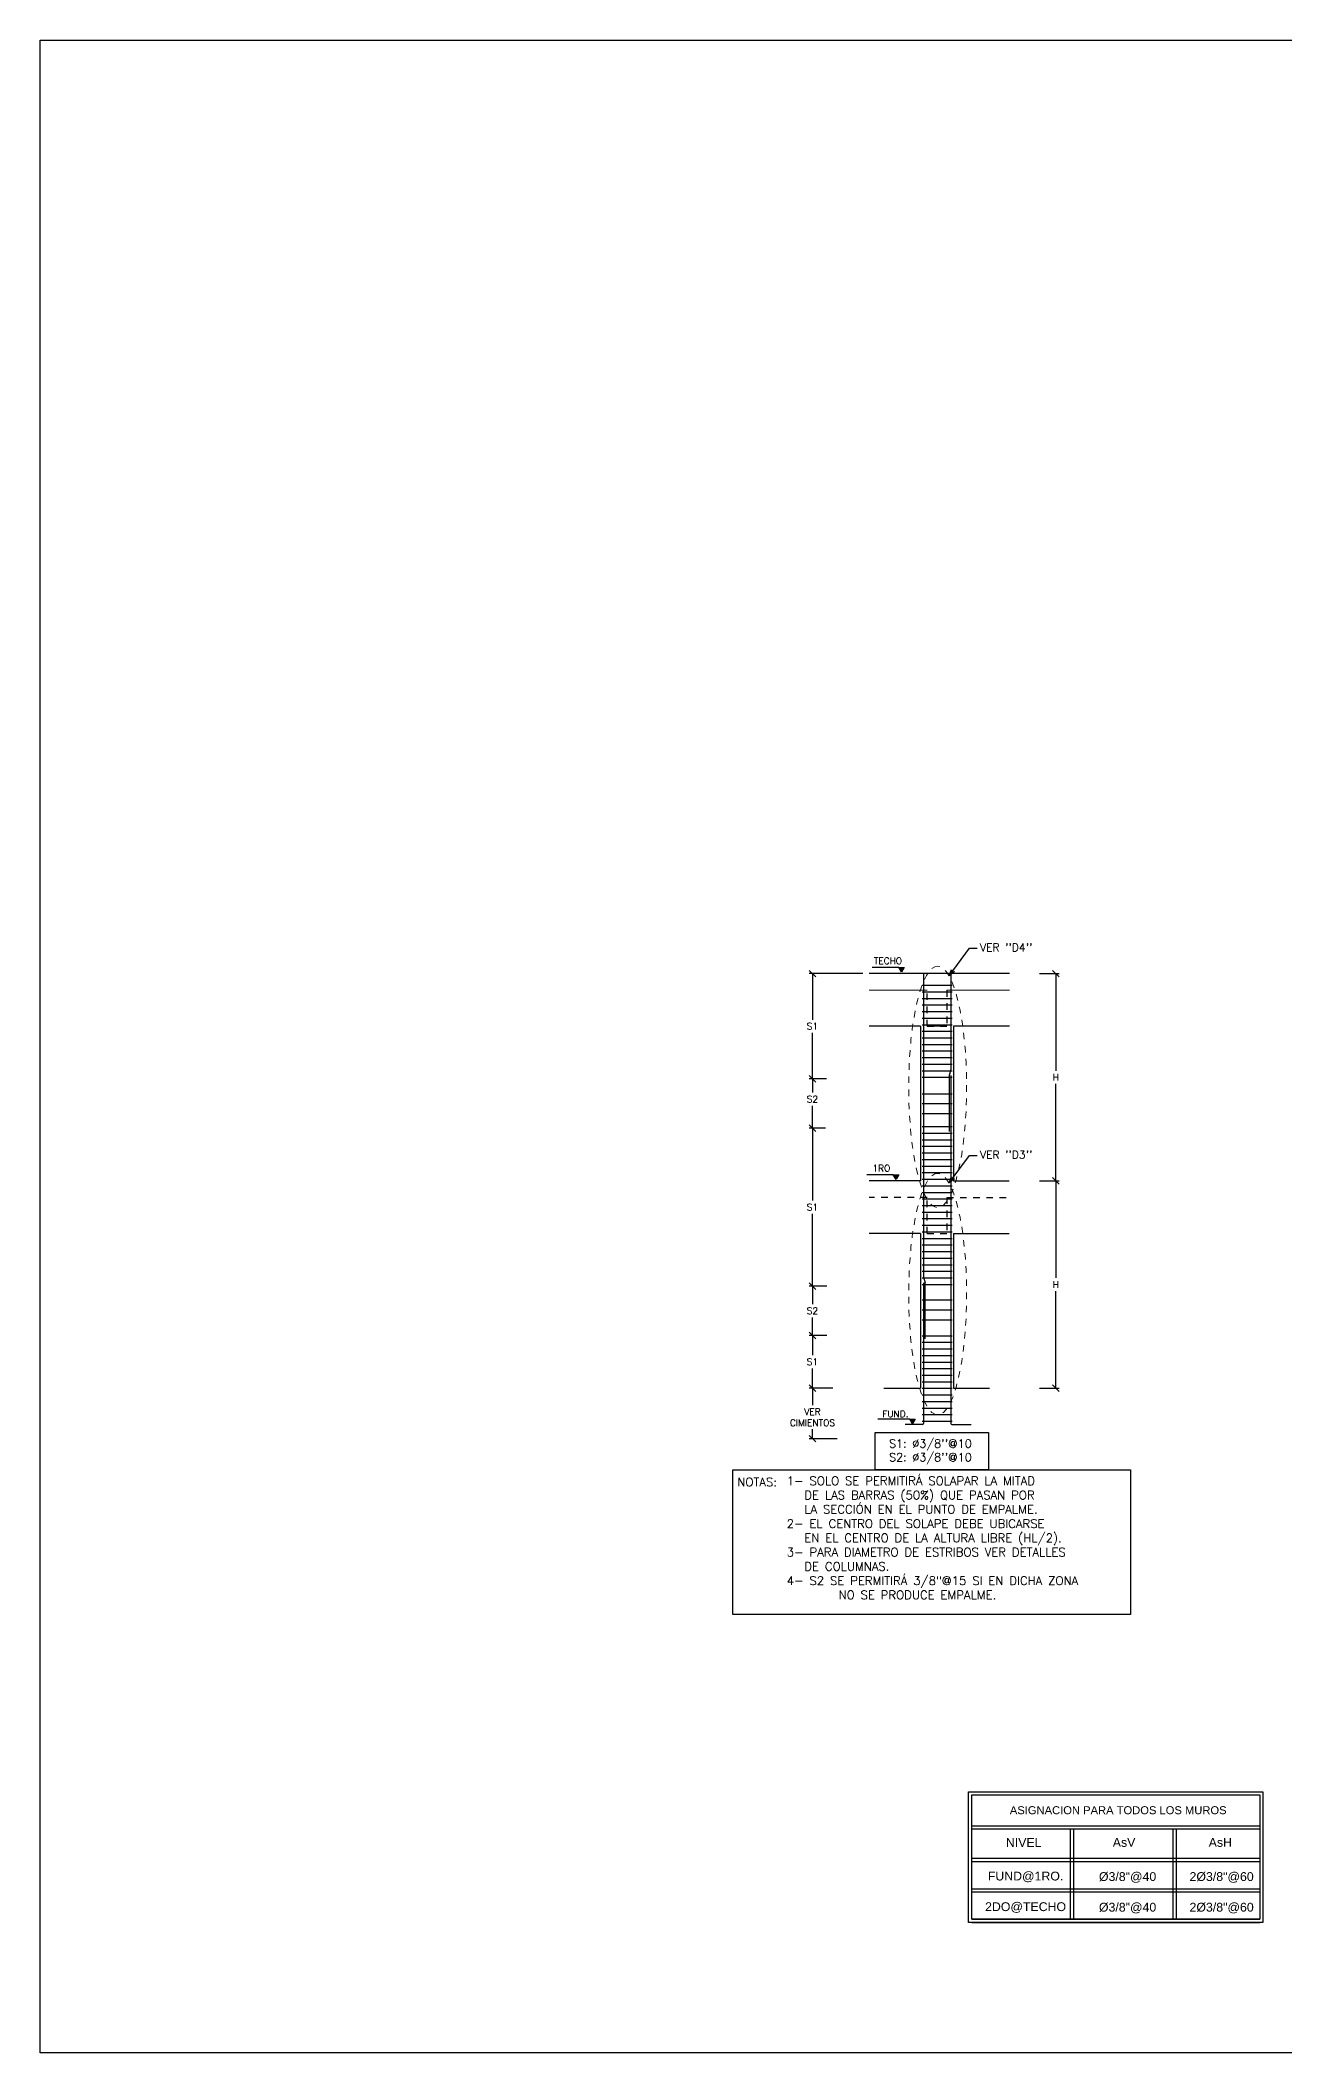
# Model space of a CAD drawing. Header units: metres. Extents: x -25 to 234, y -27 to 52.
# Drawn here: x 167.66 to 186.57, y -25.4 to 5.19 of the extents above; entities that cross this region are included whole.
import ezdxf
from ezdxf.enums import TextEntityAlignment as Align

# ---------------------------------------------------------------- set-up
doc = ezdxf.new("R2010")
doc.units = ezdxf.units.M
doc.header["$LTSCALE"] = 0.1
doc.header["$MEASUREMENT"] = 0
doc.header["$PDMODE"] = 66
for name, pattern in [('CONTINUA', [0]), ('HIDDEN', [0.375, 0.25, -0.125]), ('HIDDEN2', [4.7625, 3.175, -1.5875])]:
    doc.linetypes.add(name, pattern=pattern)
for name, color, linetype in [('ACERO', 5, 'Continuous'), ('COLS.-VIGAS', 1, 'Continuous'), ('DIMTEXTO', 4, 'Continuous'), ('DIMZAPATA', 4, 'Continuous'), ('TEXTOS', 4, 'Continuous'), ('VIGAS-LOSAS', 8, 'Continuous')]:
    doc.layers.add(name, color=color, linetype=linetype)
doc.styles.add('Arial', font='arial.ttf')
doc.styles.add('Romans', font='Romans.shx')
doc.styles.add('SIMPLEX', font='SIMPLEX', dxfattribs={"height": 0.2})
doc.styles.add('SMPLEX', font='simplex.shx')
doc.dimstyles.new('D-50', dxfattribs={"dimscale": 0.5, "dimtxt": 0.2, "dimasz": 0.2, "dimexe": 0.1, "dimexo": 0.2, "dimgap": 0.1, "dimtad": 0, "dimtih": 1, "dimtoh": 1, "dimzin": 0, "dimdsep": 46, "dimtxsty": 'SMPLEX', "dimblk1": 'OBLIQUE', "dimblk2": 'OBLIQUE', "dimsah": 1, "dimcen": 0.2, "dimclrd": 4, "dimclre": 4, "dimclrt": 4, "dimadec": 0, "dimazin": 0, "dimtfac": 1, "dimtmove": 1, "dimatfit": 3, "dimldrblk": 'OPEN30', "dimfxl": 0.1, "dimtolj": 1, "dimtzin": 0, "dimarcsym": 0})

# ---------------------------------------------------------------- blocks, each defined once
blk = doc.blocks.new('_Oblique')
at = {"color": 0, "linetype": 'ByBlock', "lineweight": -2}
blk.add_line((-0.5, -0.5), (0.5, 0.5), dxfattribs=at)
blk = doc.blocks.new('_Open30')
at = {"layer": 'DIMTEXTO', "color": 0, "lineweight": -2}
for p, q in [((-1, 0.27), (0, 0)), ((0, 0), (-1, -0.27)), ((0, 0), (-1, 0))]:
    blk.add_line(p, q, dxfattribs=at)
blk = doc.blocks.new('*D325')
at = {"layer": 'Defpoints', "color": 0, "transparency": 16777216}
for p in [(179.396, -8.998), (180.26, -8.998), (179.707, -10.598)]:
    blk.add_point(p, dxfattribs=at)
at = {"layer": 'DIMTEXTO', "color": 4, "lineweight": -2, "transparency": 16777216}
for p, q in [((180.16, -8.998), (179.346, -8.998)), ((179.396, -8.998), (179.396, -9.698)), ((179.396, -10.598), (179.396, -9.898)), ((179.607, -10.598), (179.346, -10.598))]:
    blk.add_line(p, q, dxfattribs=at)
at = {"layer": 'DIMTEXTO', "color": 4, "lineweight": -2, "transparency": 16777216, "xscale": 0.1, "yscale": 0.1, "zscale": 0.1}
for p, rotation in [((179.396, -8.998), 90), ((179.396, -10.598), 270)]:
    blk.add_blockref('_Oblique', p, dxfattribs=dict(at, rotation=rotation))
at = {"layer": 'DIMTEXTO', "color": 4, "transparency": 16777216, "insert": (179.396, -9.798), "char_height": 0.1, "attachment_point": 5, "style": 'SMPLEX'}
blk.add_mtext('\\A1;S1', dxfattribs=at)
blk = doc.blocks.new('*D326')
at = {"layer": 'Defpoints', "color": 0, "transparency": 16777216}
for p in [(179.396, -10.598), (179.707, -10.598), (179.694, -11.348)]:
    blk.add_point(p, dxfattribs=at)
at = {"layer": 'DIMTEXTO', "color": 4, "lineweight": -2, "transparency": 16777216}
for p, q in [((179.607, -10.598), (179.346, -10.598)), ((179.396, -10.598), (179.396, -10.806)), ((179.396, -11.348), (179.396, -11.006)), ((179.594, -11.348), (179.346, -11.348))]:
    blk.add_line(p, q, dxfattribs=at)
at = {"layer": 'DIMTEXTO', "color": 4, "lineweight": -2, "transparency": 16777216, "xscale": 0.1, "yscale": 0.1, "zscale": 0.1}
for p, rotation in [((179.396, -10.598), 90), ((179.396, -11.348), 270)]:
    blk.add_blockref('_Oblique', p, dxfattribs=dict(at, rotation=rotation))
at = {"layer": 'DIMTEXTO', "color": 4, "transparency": 16777216, "insert": (179.396, -10.906), "char_height": 0.1, "attachment_point": 5, "style": 'SMPLEX'}
blk.add_mtext('\\A1;S2', dxfattribs=at)
blk = doc.blocks.new('*D327')
at = {"layer": 'Defpoints', "color": 0, "transparency": 16777216}
for p in [(179.396, -14.498), (179.716, -14.498), (179.807, -15.298)]:
    blk.add_point(p, dxfattribs=at)
at = {"layer": 'DIMTEXTO', "color": 4, "lineweight": -2, "transparency": 16777216}
for p, q in [((179.616, -14.498), (179.346, -14.498)), ((179.396, -14.498), (179.396, -14.798)), ((179.396, -15.298), (179.396, -14.998)), ((179.707, -15.298), (179.346, -15.298))]:
    blk.add_line(p, q, dxfattribs=at)
at = {"layer": 'DIMTEXTO', "color": 4, "lineweight": -2, "transparency": 16777216, "xscale": 0.1, "yscale": 0.1, "zscale": 0.1}
for p, rotation in [((179.396, -14.498), 90), ((179.396, -15.298), 270)]:
    blk.add_blockref('_Oblique', p, dxfattribs=dict(at, rotation=rotation))
at = {"layer": 'DIMTEXTO', "color": 4, "transparency": 16777216, "insert": (179.396, -14.898), "char_height": 0.1, "attachment_point": 5, "style": 'SMPLEX'}
blk.add_mtext('\\A1;S1', dxfattribs=at)
blk = doc.blocks.new('*D328')
at = {"layer": 'Defpoints', "color": 0, "transparency": 16777216}
for p in [(179.396, -15.298), (179.807, -15.298), (179.871, -16.067)]:
    blk.add_point(p, dxfattribs=at)
at = {"layer": 'DIMTEXTO', "color": 4, "lineweight": -2, "transparency": 16777216}
for p, q in [((179.707, -15.298), (179.346, -15.298)), ((179.396, -15.298), (179.396, -15.557)), ((179.771, -16.067), (179.346, -16.067)), ((179.396, -16.067), (179.396, -15.924))]:
    blk.add_line(p, q, dxfattribs=at)
at = {"layer": 'DIMTEXTO', "color": 4, "lineweight": -2, "transparency": 16777216, "xscale": 0.1, "yscale": 0.1, "zscale": 0.1}
for p, rotation in [((179.396, -15.298), 90), ((179.396, -16.067), 270)]:
    blk.add_blockref('_Oblique', p, dxfattribs=dict(at, rotation=rotation))
at = {"layer": 'DIMTEXTO', "color": 4, "transparency": 16777216, "insert": (179.396, -15.741), "char_height": 0.1, "attachment_point": 5, "style": 'SMPLEX'}
blk.add_mtext('\\A1;VER\\PCIMIENTOS', dxfattribs=at)
blk = doc.blocks.new('*D329')
at = {"layer": 'Defpoints', "color": 0, "transparency": 16777216}
for p in [(179.396, -13.748), (179.714, -13.748), (179.716, -14.498)]:
    blk.add_point(p, dxfattribs=at)
at = {"layer": 'DIMTEXTO', "color": 4, "lineweight": -2, "transparency": 16777216}
for p, q in [((179.614, -13.748), (179.346, -13.748)), ((179.396, -13.748), (179.396, -14.023)), ((179.396, -14.498), (179.396, -14.223)), ((179.616, -14.498), (179.346, -14.498))]:
    blk.add_line(p, q, dxfattribs=at)
at = {"layer": 'DIMTEXTO', "color": 4, "lineweight": -2, "transparency": 16777216, "xscale": 0.1, "yscale": 0.1, "zscale": 0.1}
for p, rotation in [((179.396, -13.748), 90), ((179.396, -14.498), 270)]:
    blk.add_blockref('_Oblique', p, dxfattribs=dict(at, rotation=rotation))
at = {"layer": 'DIMTEXTO', "color": 4, "transparency": 16777216, "insert": (179.396, -14.123), "char_height": 0.1, "attachment_point": 5, "style": 'SMPLEX'}
blk.add_mtext('\\A1;S2', dxfattribs=at)
blk = doc.blocks.new('*D330')
at = {"layer": 'Defpoints', "color": 0, "transparency": 16777216}
for p in [(179.396, -11.348), (179.694, -11.348), (179.714, -13.748)]:
    blk.add_point(p, dxfattribs=at)
at = {"layer": 'DIMTEXTO', "color": 4, "lineweight": -2, "transparency": 16777216}
for p, q in [((179.594, -11.348), (179.346, -11.348)), ((179.396, -11.348), (179.396, -12.448)), ((179.396, -13.748), (179.396, -12.648)), ((179.614, -13.748), (179.346, -13.748))]:
    blk.add_line(p, q, dxfattribs=at)
at = {"layer": 'DIMTEXTO', "color": 4, "lineweight": -2, "transparency": 16777216, "xscale": 0.1, "yscale": 0.1, "zscale": 0.1}
for p, rotation in [((179.396, -11.348), 90), ((179.396, -13.748), 270)]:
    blk.add_blockref('_Oblique', p, dxfattribs=dict(at, rotation=rotation))
at = {"layer": 'DIMTEXTO', "color": 4, "transparency": 16777216, "insert": (179.396, -12.548), "char_height": 0.1, "attachment_point": 5, "style": 'SMPLEX'}
blk.add_mtext('\\A1;S1', dxfattribs=at)
blk = doc.blocks.new('*D331')
at = {"layer": 'Defpoints', "color": 0, "transparency": 16777216}
for p in [(182.748, -12.148), (183.093, -12.148), (182.748, -15.298)]:
    blk.add_point(p, dxfattribs=at)
at = {"layer": 'DIMTEXTO', "color": 4, "lineweight": -2, "transparency": 16777216}
for p, q in [((182.848, -12.148), (183.143, -12.148)), ((183.093, -12.148), (183.093, -13.623)), ((183.093, -15.298), (183.093, -13.823)), ((182.848, -15.298), (183.143, -15.298))]:
    blk.add_line(p, q, dxfattribs=at)
at = {"layer": 'DIMTEXTO', "color": 4, "lineweight": -2, "transparency": 16777216, "xscale": 0.1, "yscale": 0.1, "zscale": 0.1}
for p, rotation in [((183.093, -12.148), 90), ((183.093, -15.298), 270)]:
    blk.add_blockref('_Oblique', p, dxfattribs=dict(at, rotation=rotation))
at = {"layer": 'DIMTEXTO', "color": 4, "transparency": 16777216, "insert": (183.093, -13.723), "char_height": 0.1, "attachment_point": 5, "style": 'SMPLEX'}
blk.add_mtext('\\A1;H', dxfattribs=at)
blk = doc.blocks.new('*D332')
at = {"layer": 'Defpoints', "color": 0, "transparency": 16777216}
for p in [(182.748, -8.998), (183.093, -8.998), (182.748, -12.148)]:
    blk.add_point(p, dxfattribs=at)
at = {"layer": 'DIMTEXTO', "color": 4, "lineweight": -2, "transparency": 16777216}
for p, q in [((182.848, -8.998), (183.143, -8.998)), ((183.093, -8.998), (183.093, -10.473)), ((183.093, -12.148), (183.093, -10.673)), ((182.848, -12.148), (183.143, -12.148))]:
    blk.add_line(p, q, dxfattribs=at)
at = {"layer": 'DIMTEXTO', "color": 4, "lineweight": -2, "transparency": 16777216, "xscale": 0.1, "yscale": 0.1, "zscale": 0.1}
for p, rotation in [((183.093, -8.998), 90), ((183.093, -12.148), 270)]:
    blk.add_blockref('_Oblique', p, dxfattribs=dict(at, rotation=rotation))
at = {"layer": 'DIMTEXTO', "color": 4, "transparency": 16777216, "insert": (183.093, -10.573), "char_height": 0.1, "attachment_point": 5, "style": 'SMPLEX'}
blk.add_mtext('\\A1;H', dxfattribs=at)

msp = doc.modelspace()

# ---------------------------------------------------------------- hatches: boundary and pattern name
at = {"layer": 'TEXTOS'}
for points in [[(180.7065, -8.9059), (180.7894, -8.9059), (180.7479, -8.9777)], [(180.6252, -12.0565), (180.7081, -12.0565), (180.6666, -12.1283)], [(180.8765, -15.771), (180.9593, -15.771), (180.9179, -15.8427)]]:
    msp.add_hatch(color=256, dxfattribs=at).paths.add_polyline_path(points)

# ---------------------------------------------------------------- linework, layer by layer
at = {"color": 6}
for p, q in [((181.8166, -21.9493), (186.1927, -21.9493)), ((181.8166, -21.9993), (186.1927, -21.9993)), ((183.3134, -21.9993), (183.3134, -23.3723)), ((183.3634, -21.9993), (183.3634, -23.3723)), ((184.8736, -21.9993), (184.8736, -23.3723)), ((184.9236, -21.9993), (184.9236, -23.3723)), ((181.8166, -22.4412), (186.1927, -22.4412)), ((181.8166, -22.4912), (186.1927, -22.4912)), ((181.8166, -22.9068), (186.1927, -22.9068)), ((181.8166, -22.9568), (186.1927, -22.9568)), ((181.8166, -23.3723), (186.1927, -23.3723)), ((181.8166, -23.4223), (186.1927, -23.4223))]:
    msp.add_line(p, q, dxfattribs=at)
for points in [[(181.7666, -21.4321), (186.2427, -21.4321), (186.2427, -23.4223), (181.7666, -23.4223)], [(181.8166, -21.4821), (186.1927, -21.4821), (186.1927, -23.3723), (181.8166, -23.3723)]]:
    msp.add_lwpolyline(points, close=True, dxfattribs=at)
at = {"layer": 'ACERO', "color": 5}
for p, q in [((181.0637, -9.1737), (181.5186, -9.1737)), ((181.0815, -8.9983), (181.0815, -10.1494)), ((181.4982, -8.9983), (181.4982, -10.1494)), ((181.0637, -9.2737), (181.5186, -9.2737)), ((181.0637, -9.3737), (181.5186, -9.3737)), ((181.0637, -9.4737), (181.5186, -9.4737)), ((181.0637, -9.5737), (181.5186, -9.5737)), ((181.0637, -9.6737), (181.5186, -9.6737)), ((181.0637, -9.7737), (181.5186, -9.7737)), ((181.0637, -9.8737), (181.5186, -9.8737)), ((181.0637, -9.9737), (181.5186, -9.9737)), ((181.0637, -10.0737), (181.5186, -10.0737)), ((181.0637, -10.1737), (181.5186, -10.1737)), ((181.0637, -10.2737), (181.5186, -10.2737)), ((181.0637, -10.3737), (181.5186, -10.3737)), ((181.0815, -10.1494), (181.0815, -13.4366)), ((181.4982, -10.1494), (181.4982, -10.4568)), ((181.0637, -10.4737), (181.5186, -10.4737)), ((181.0637, -10.5737), (181.5186, -10.5737)), ((181.4725, -10.5483), (181.4725, -11.3983)), ((181.4982, -10.5483), (181.4982, -15.8365)), ((181.0637, -10.8233), (181.5186, -10.8233)), ((181.0637, -10.9733), (181.5186, -10.9733)), ((181.0637, -11.1233), (181.5186, -11.1233)), ((181.0637, -11.3223), (181.5186, -11.3223)), ((181.0637, -11.4223), (181.5186, -11.4223)), ((181.0637, -11.5223), (181.5186, -11.5223)), ((181.0637, -11.6223), (181.5186, -11.6223)), ((181.0637, -11.7223), (181.5186, -11.7223)), ((181.0637, -11.8223), (181.5186, -11.8223)), ((181.0637, -11.9223), (181.5186, -11.9223)), ((181.0637, -12.0223), (181.5186, -12.0223)), ((181.0637, -12.1223), (181.5186, -12.1223)), ((181.0637, -12.2223), (181.5186, -12.2223)), ((181.0637, -12.3223), (181.5186, -12.3223)), ((181.0637, -12.4223), (181.5186, -12.4223)), ((181.0637, -12.5223), (181.5186, -12.5223)), ((181.0637, -12.6223), (181.5186, -12.6223)), ((181.0637, -12.7223), (181.5186, -12.7223)), ((181.0637, -12.8223), (181.5186, -12.8223)), ((181.0637, -12.9223), (181.5186, -12.9223)), ((181.0637, -13.0223), (181.5186, -13.0223)), ((181.0637, -13.1223), (181.5186, -13.1223)), ((181.0637, -13.2223), (181.5186, -13.2223)), ((181.0637, -13.3223), (181.5186, -13.3223)), ((181.0637, -13.4223), (181.5186, -13.4223)), ((181.0815, -13.4366), (181.0815, -13.6127)), ((181.0637, -13.5223), (181.5186, -13.5223)), ((181.0637, -13.6223), (181.5186, -13.6223)), ((181.0637, -13.7223), (181.5186, -13.7223)), ((181.0815, -13.6983), (181.0815, -15.8365)), ((181.11, -14.5483), (181.11, -13.6983)), ((181.0637, -13.9581), (181.5186, -13.9581)), ((181.0637, -14.1081), (181.5186, -14.1081)), ((181.0637, -14.2581), (181.5186, -14.2581)), ((181.0637, -14.5013), (181.5186, -14.5013)), ((181.0637, -14.6013), (181.5186, -14.6013)), ((181.0637, -14.7013), (181.5186, -14.7013)), ((181.0637, -14.8013), (181.5186, -14.8013)), ((181.0637, -14.9013), (181.5186, -14.9013)), ((181.0637, -15.0013), (181.5186, -15.0013)), ((181.0637, -15.1013), (181.5186, -15.1013)), ((181.0637, -15.2013), (181.5186, -15.2013)), ((181.0637, -15.3013), (181.5186, -15.3013)), ((181.0637, -15.4013), (181.5186, -15.4013)), ((181.0637, -15.5013), (181.5186, -15.5013)), ((181.0665, -15.8515), (180.8073, -15.8515)), ((181.0637, -15.6013), (181.5186, -15.6013)), ((181.0637, -15.7013), (181.5186, -15.7013)), ((181.0637, -15.8013), (181.5186, -15.8013)), ((181.5132, -15.8515), (181.8071, -15.8515))]:
    msp.add_line(p, q, dxfattribs=at)
at = {"layer": 'ACERO', "ltscale": 0.8}
for p, q in [((181.4982, -10.4568), (181.4725, -10.5483)), ((181.0815, -13.6127), (181.11, -13.6983))]:
    msp.add_line(p, q, dxfattribs=at)
at = {"layer": 'ACERO', "color": 5}
for centre, start, end in [((181.0665, -15.8365), 270, 0), ((181.5132, -15.8365), 180, 270)]:
    msp.add_arc(centre, 0.015, start, end, dxfattribs=at)
at = {"layer": 'COLS.-VIGAS', "color": 1}
for p, q in [((182.3931, -8.9983), (180.26, -8.9983)), ((181.0393, -9.7983), (180.26, -9.7983)), ((181.0393, -9.7983), (181.0393, -12.1483)), ((181.5393, -9.7983), (181.5393, -12.1483)), ((182.3931, -9.7983), (181.5393, -9.7983)), ((181.0393, -12.1483), (180.26, -12.1483)), ((181.5393, -12.1483), (182.3836, -12.1483)), ((181.0393, -12.9483), (180.26, -12.9483)), ((181.0393, -12.9483), (181.0393, -15.2983)), ((181.5393, -12.9483), (182.3836, -12.9483)), ((181.5393, -12.9483), (181.5393, -15.2983)), ((180.4807, -15.2983), (181.0393, -15.2983)), ((181.5393, -15.2983), (182.0871, -15.2983))]:
    msp.add_line(p, q, dxfattribs=at)
at = {"layer": 'DIMTEXTO'}
for points in [[(180.3516, -15.9723), (182.0718, -15.9723), (182.0718, -16.5414), (180.3516, -16.5414)], [(178.1838, -16.5414), (184.2287, -16.5414), (184.2287, -18.7393), (178.1838, -18.7393)]]:
    msp.add_lwpolyline(points, close=True, dxfattribs=at)
at = {"layer": 'DIMTEXTO', "linetype": 'HIDDEN2', "lineweight": 0, "ltscale": 0.07, "extrusion": (0, 0, -1)}
for centre in [(181.2992, -10.7186), (181.2992, -13.8686)]:
    msp.add_ellipse(centre, major_axis=(0, 1.8352), ratio=0.2398594, dxfattribs=at)
at = {"layer": 'DIMZAPATA', "linetype": 'CONTINUA'}
msp.add_lwpolyline([(167.6608, 5.1894), (233.8358, 5.1894), (233.8358, -25.4004), (167.6608, -25.4004)], close=True, dxfattribs=at)
at = {"layer": 'TEXTOS'}
for p, q in [((180.7065, -8.9059), (180.3043, -8.9059)), ((180.6252, -12.0565), (180.223, -12.0565)), ((180.8765, -15.771), (180.3909, -15.771))]:
    msp.add_line(p, q, dxfattribs=at)
for points in [[(180.7479, -8.9777), (180.7065, -8.9059), (180.7894, -8.9059)], [(180.6666, -12.1283), (180.6252, -12.0565), (180.7081, -12.0565)], [(180.9179, -15.8427), (180.8765, -15.771), (180.9593, -15.771)]]:
    msp.add_lwpolyline(points, close=True, dxfattribs=at)
at = {"layer": 'VIGAS-LOSAS', "lineweight": 0}
for p, q in [((181.1393, -9.2483), (180.26, -9.2483)), ((182.3931, -9.2483), (181.4393, -9.2483)), ((181.4393, -9.7983), (181.1393, -9.7983))]:
    msp.add_line(p, q, dxfattribs=at)
at = {"layer": 'VIGAS-LOSAS', "color": 8, "linetype": 'HIDDEN', "ltscale": 0.002}
for p, q in [((181.1393, -9.7983), (181.1393, -9.2483)), ((181.4393, -9.2483), (181.4393, -9.7983)), ((181.1393, -9.7983), (181.4393, -9.7983)), ((181.1393, -12.3983), (180.26, -12.3983)), ((181.1393, -12.9483), (181.1393, -12.3983)), ((181.4393, -12.3983), (182.3836, -12.3983)), ((181.4393, -12.3983), (181.4393, -12.9483)), ((181.1393, -12.9483), (181.4393, -12.9483))]:
    msp.add_line(p, q, dxfattribs=at)

# ---------------------------------------------------------------- texts
at = {"style": 'Arial'}
for s, height, p in [('ASIGNACION PARA TODOS LOS MUROS', 0.121607, (184.0427, -21.714)), ('NIVEL', 0.1341, (182.6064, -22.2042)), ('AsV', 0.1341, (184.1316, -22.2042)), ('AsH', 0.1341, (185.5945, -22.2042)), ('FUND@1RO.', 0.1341, (182.635, -22.7245)), ('%%C3/8"@40', 0.1341, (184.1854, -22.7325)), ('2%%C3/8"@60', 0.134103, (185.6142, -22.7325)), ('2DO@TECHO', 0.1341, (182.635, -23.19)), ('%%C3/8"@40', 0.1341, (184.1854, -23.198)), ('2%%C3/8"@60', 0.134103, (185.6142, -23.198))]:
    msp.add_text(s, height=height, dxfattribs=at).set_placement(p, align=Align.MIDDLE)
at = {"color": 4, "char_height": 0.12, "attachment_point": 5, "style": 'SMPLEX'}
for s, insert in [("VER ''D4''", (182.3406, -8.5994)), ("VER ''D3''", (182.3406, -11.7494))]:
    msp.add_mtext(s, dxfattribs=dict(at, insert=insert))
at = {"layer": 'DIMTEXTO', "color": 4, "style": 'SIMPLEX'}
for s, insert, char_height, attachment_point in [('TECHO', (180.5429, -8.8045), 0.1, 5), ('1RO', (180.4443, -11.9551), 0.1, 5), ('FUND.', (180.6559, -15.6909), 0.1, 5), ('NOTAS:', (178.2545, -16.6608), 0.13, 1), ('1- SOLO SE PERMITIRÁ SOLAPAR LA MITAD\\P   DE LAS BARRAS (50%) QUE PASAN POR \\P   LA SECCIÓN EN EL PUNTO DE EMPALME.\\P2- EL CENTRO DEL SOLAPE DEBE UBICARSE\\P   EN EL CENTRO DE LA ALTURA LIBRE (HL/2). \\P3- PARA DIAMETRO DE ESTRIBOS VER DETALLES\\P   DE COLUMNAS.\\P4- S2 SE PERMITIRÁ 3/8"@15 SI EN DICHA ZONA\\P^I   NO SE PRODUCE EMPALME. ', (179.0054, -16.6426), 0.13, 1)]:
    msp.add_mtext(s, dxfattribs=dict(at, insert=insert, char_height=char_height, attachment_point=attachment_point))
at = {"layer": 'DIMTEXTO', "insert": (181.1884, -16.266), "char_height": 0.1248, "attachment_point": 5, "style": 'Romans'}
msp.add_mtext("S1: %%C3/8''@10\\PS2: %%C3/8''@10", dxfattribs=at)

# ---------------------------------------------------------------- dimensions: what is measured, and where the dimension line sits
at = {"layer": 'DIMTEXTO'}
for base, p1, p2, text, picture, middle in [((179.3955, -8.9983), (179.7075, -10.5983), (180.26, -8.9983), 'S1', '*D325', (179.3955, -9.7983)), ((183.0926, -8.9983), (182.7478, -12.1483), (182.7478, -8.9983), 'H', '*D332', (183.0926, -10.5733)), ((179.3955, -11.3478), (179.7143, -13.7483), (179.694, -11.3478), 'S1', '*D330', (179.3955, -12.5481)), ((183.0926, -12.1483), (182.7478, -15.2983), (182.7478, -12.1483), 'H', '*D331', (183.0926, -13.7233)), ((179.3955, -13.7483), (179.7158, -14.4983), (179.7143, -13.7483), 'S2', '*D329', (179.3955, -14.1233)), ((179.3955, -14.4983), (179.8071, -15.2983), (179.7158, -14.4983), 'S1', '*D327', (179.3955, -14.8983))]:
    dim = msp.add_linear_dim(base=base, p1=p1, p2=p2, angle=90, text=text, dimstyle='D-50', dxfattribs=at)
    dim.commit()
    dim.dimension.update_dxf_attribs({"geometry": picture, "text_midpoint": middle})
dim = msp.add_linear_dim(base=(179.3955, -10.5983), p1=(179.694, -11.3478), p2=(179.7075, -10.5983), angle=90, text='S2', dimstyle='D-50', dxfattribs=at)
dim.commit()
dim.dimension.update_dxf_attribs({"geometry": '*D326', "text_midpoint": (179.3955, -10.9065), "dimtype": 160})
dim = msp.add_linear_dim(base=(179.3955, -15.2983), p1=(179.8707, -16.0675), p2=(179.8071, -15.2983), angle=90, text='VER\\PCIMIENTOS', dimstyle='D-50', override={"dimtmove": 1}, dxfattribs=at)
dim.commit()
dim.dimension.update_dxf_attribs({"geometry": '*D328', "text_midpoint": (179.3955, -15.7407), "dimtype": 160})

# ---------------------------------------------------------------- leaders
at = {"color": 1}
for points in [[(181.4714, -9.0296), (181.7845, -8.6132), (181.8992, -8.6132)], [(181.4714, -12.1796), (181.7845, -11.7632), (181.8992, -11.7632)]]:
    msp.add_leader(points, dimstyle='D-50', override={"dimgap": 0.1, "dimtad": 0}, dxfattribs=at)

doc.saveas('drawing.dxf')
